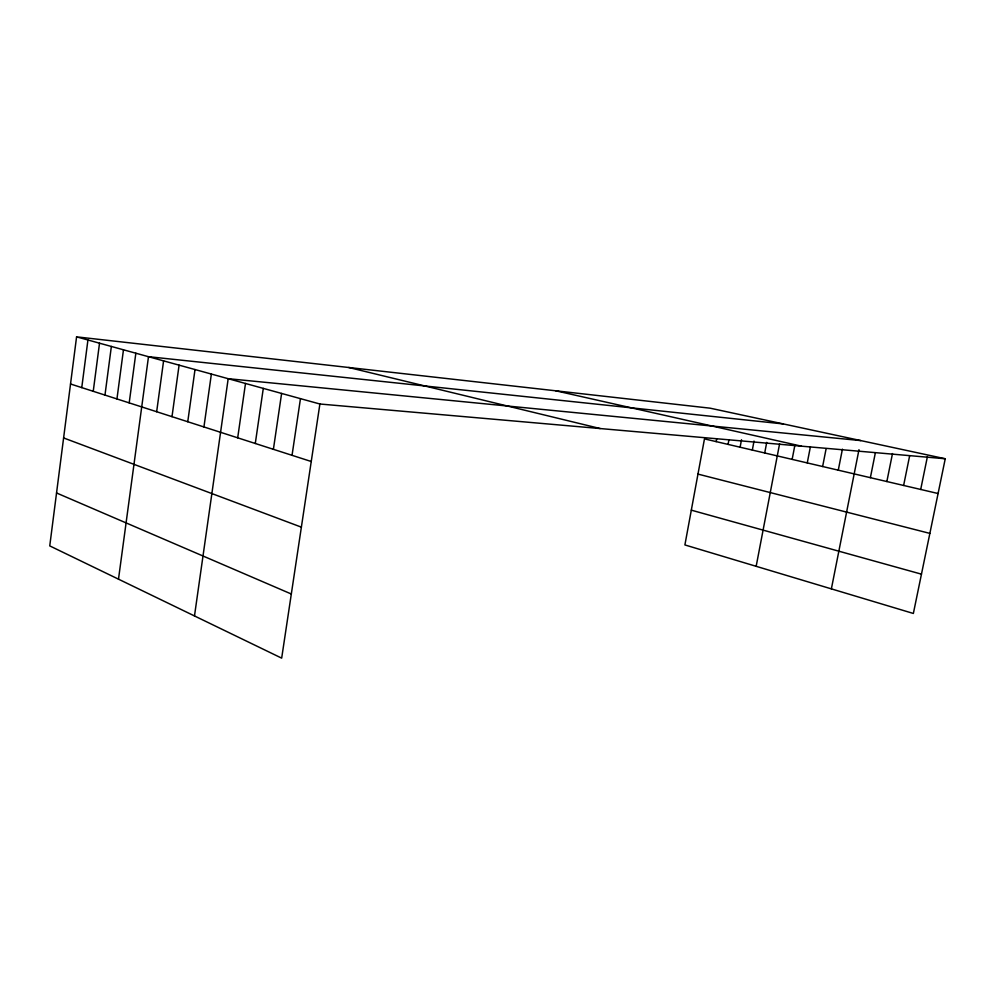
<?xml version="1.0" encoding="UTF-8"?>
<svg xmlns="http://www.w3.org/2000/svg" width="995" height="995" viewBox="0 0 995 995"><rect width="100%" height="100%" fill="white"/><g stroke="black" fill="none" stroke-linecap="round" stroke-linejoin="round"><path stroke-width="1.49" d="M76.578 336.857L49.75 545.894L281.672 658.143L319.892 404.007L76.578 336.857L710.144 408.186L945.25 458.757L913.36 613.467L684.896 544.937L704.472 438.882L938.086 493.52M81.764 387.615L87.933 339.991M93.244 391.309L99.525 343.188M104.972 395.09L111.365 346.459M116.95 398.945L123.467 349.792M129.201 402.888L135.842 353.213M118.492 579.165L148.491 356.695L783.388 423.945M156.663 411.731L163.59 360.862M171.998 416.669L179.088 365.14M187.756 421.743L195.008 369.543M203.938 426.954L211.375 374.058M194.485 615.942L228.191 378.697L860.787 440.586M237.693 437.812L245.491 383.473M255.292 443.484L263.289 388.386M273.401 449.317L281.61 393.435M292.045 455.312L300.465 398.647M716.189 441.618L716.736 438.671M728.066 444.392L728.9 439.952M740.106 447.215L741.511 439.753M752.332 450.076L754.023 441.059M764.72 452.974L766.722 442.389M756.163 566.317L779.607 443.733M792.144 459.379L794.968 444.74M807.256 462.924L810.415 446.68M822.629 466.518L826.124 448.646M838.275 470.175L842.417 449.155M831.372 588.878L858.983 449.678M870.376 477.687L875.339 452.862M886.856 481.543L892.49 453.558M903.622 485.46L909.654 455.747M920.698 489.453L927.439 456.494M319.892 404.007L945.25 458.757M555.757 390.799L801.435 446.17M348.723 367.491L600.196 428.546M697.968 474.093L929.865 533.395M691.314 510.161L921.457 574.165M70.533 383.995L311.248 461.506M63.605 437.937L301.373 527.151M56.541 492.973L291.311 594.003"/></g></svg>
